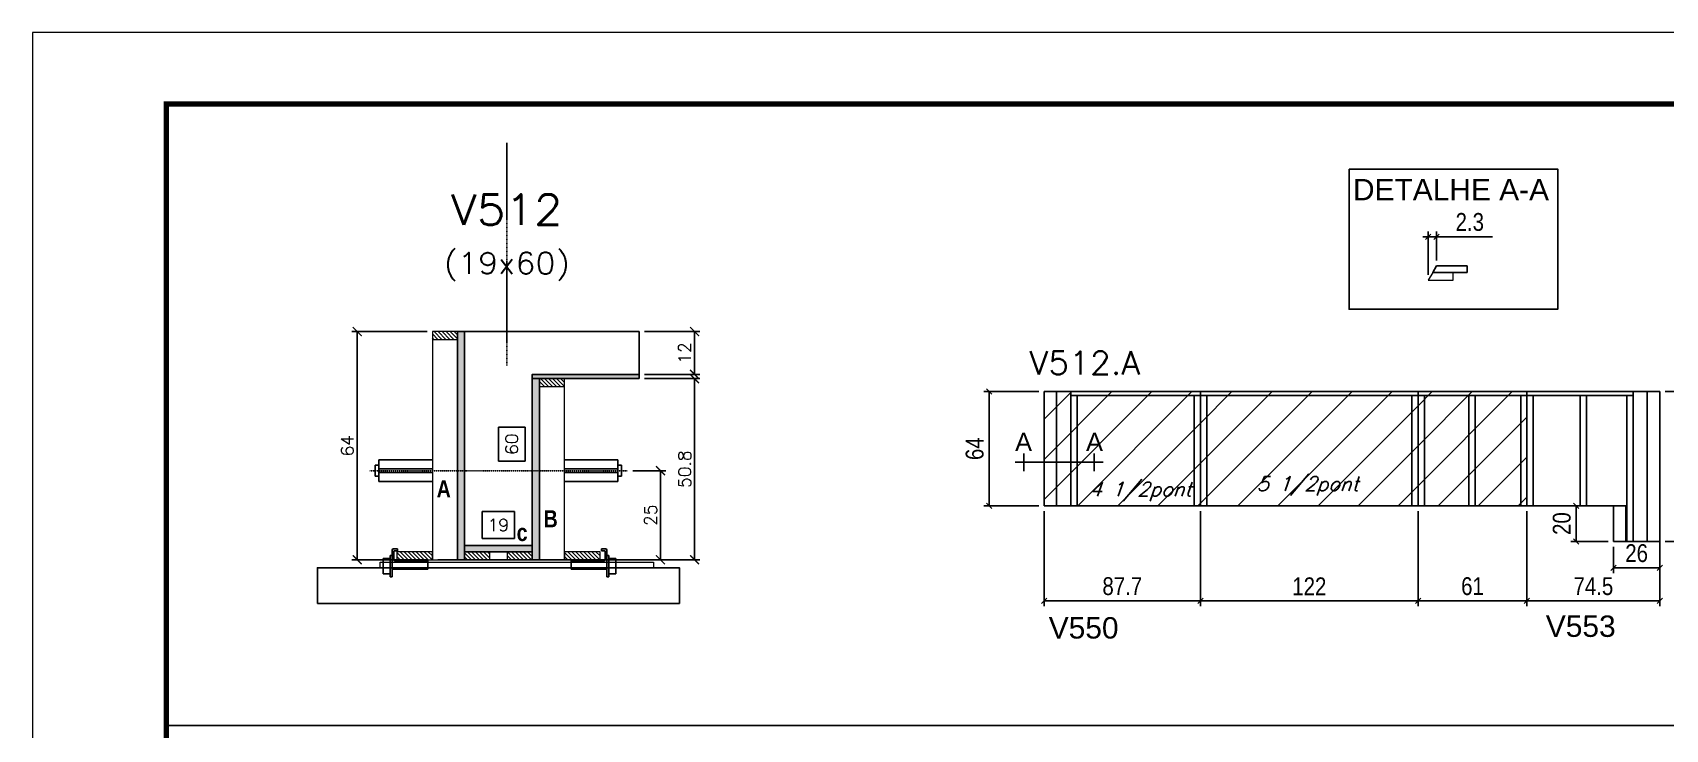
# Model space of a CAD drawing. Extents: x -21493 to -15213, y -12134 to 11887.
# Drawn here: x -16725 to -15810, y 6902 to 7293 of the extents above; entities that cross this region are included whole.
import ezdxf
from ezdxf.enums import TextEntityAlignment as Align

# ---------------------------------------------------------------- set-up
doc = ezdxf.new("R2010")
doc.units = 0
doc.linetypes.add('DASHED', pattern=[0.75, 0.5, -0.25])
doc.linetypes.add('HIDDEN', pattern=[0.375, 0.25, -0.125])
for name, color, linetype in [('5', 5, 'Continuous'), ('barrote', 251, 'Continuous'), ('COTA', 241, 'Continuous'), ('Cota Seção (2x)', 4, 'Continuous'), ('detalhes', 4, 'Continuous'), ('Painéis', 200, 'Continuous'), ('presilha', 1, 'Continuous'), ('Reaproveitamento', 251, 'Continuous'), ('SARR_2.2x7', 40, 'Continuous'), ('SARR_3.5x7', 81, 'Continuous'), ('TENSOR', 3, 'Continuous'), ('texto', 7, 'Continuous'), ('Texto de Titulo', 7, 'Continuous'), ('Texto Qtd Sarr', 242, 'Continuous')]:
    doc.layers.add(name, color=color, linetype=linetype)
for name, color, linetype, lineweight in [('CONCRETO', 251, 'Continuous', 25), ('Folhas', 255, 'Continuous', 9), ('Hachura', 251, 'Continuous', 9), ('Madeira', 126, 'Continuous', 18), ('Sarr 2.2x7', 40, 'Continuous', 9), ('SARRAFO DE PRESSAO', 251, 'DASHED', 9), ('SCO-___-LAJ', 2, 'Continuous', 0), ('Texto Seção', 7, 'Continuous', 15)]:
    doc.layers.add(name, color=color, linetype=linetype, lineweight=lineweight)
doc.styles.add('ARIAL', font='arial.ttf')
doc.styles.add('COTA TECNICA', font='techl___.ttf', dxfattribs={"height": 10})
doc.styles.add('REGUA-120', font='ROMANS.shx', dxfattribs={"height": 15})
doc.styles.add('Romans', font='romans.shx')
doc.styles.get("Standard").update_dxf_attribs({"font": 'arial.ttf'})
doc.styles.add('TECNICA', font='techb___.ttf', dxfattribs={"height": 10})
doc.dimstyles.new('Cota Seção (2x)', dxfattribs={"dimtxt": 7, "dimasz": 5, "dimexe": 3, "dimexo": 3, "dimgap": 2, "dimtad": 3, "dimdec": 1, "dimlfac": 0.5, "dimzin": 12, "dimdsep": 46, "dimtxsty": 'Romans', "dimblk": 'ARCHTICK', "dimcen": 0, "dimclrd": 4, "dimclre": 4, "dimclrt": 1, "dimadec": 1, "dimazin": 3, "dimtfac": 1, "dimtdec": 1, "dimtmove": 0, "dimatfit": 3, "dimldrblk": 'OBLIQUE', "dimfxl": 1, "dimtolj": 1, "dimtzin": 12, "dimarcsym": 0})
doc.dimstyles.new('Cota Seção interna', dxfattribs={"dimtxt": 7, "dimasz": 6, "dimexe": 0.18, "dimexo": 2, "dimgap": -4, "dimtad": 3, "dimdec": 1, "dimlfac": 0.5, "dimzin": 12, "dimdsep": 46, "dimtxsty": 'Romans', "dimblk": 'ARCHTICK', "dimcen": 0.09, "dimse1": 1, "dimse2": 1, "dimsd1": 1, "dimsd2": 1, "dimclrd": 180, "dimclre": 5, "dimclrt": 1, "dimadec": 0, "dimazin": 3, "dimtfac": 1, "dimtdec": 1, "dimtofl": 0, "dimtmove": 0, "dimatfit": 3, "dimldrblk": 'ARCHTICK', "dimfxl": 1, "dimtolj": 1, "dimtzin": 0, "dimarcsym": 0})
doc.dimstyles.new('PAINEL', dxfattribs={"dimtxt": 10, "dimasz": 3, "dimexe": 3, "dimexo": 3, "dimgap": 3, "dimtad": 1, "dimdec": 1, "dimzin": 12, "dimdsep": 46, "dimtxsty": 'COTA TECNICA', "dimblk1": 'OBLIQUE', "dimblk2": 'OBLIQUE', "dimsah": 1, "dimcen": 0.9, "dimclrd": 4, "dimclre": 4, "dimclrt": 240, "dimadec": 1, "dimazin": 3, "dimtfac": 1, "dimtdec": 1, "dimtmove": 0, "dimatfit": 3, "dimfxl": 1, "dimtolj": 1, "dimtzin": 12, "dimarcsym": 0})
pattern_1 = [(45, (-157045.698, -20301.392), (-11.2253202, 11.2253202), [])]

# ---------------------------------------------------------------- blocks, each defined once
blk = doc.blocks.new('*D289')
at = {"layer": 'Cota Seção (2x)', "color": 180, "lineweight": -2, "transparency": 16777216}
for p, q in [((-16448.81, 7071.57), (-16463.81, 7071.57)), ((-16463.81, 7071.57), (-16463.81, 7052.57)), ((-16448.81, 7052.57), (-16448.81, 7071.57)), ((-16463.81, 7052.57), (-16448.81, 7052.57))]:
    blk.add_line(p, q, dxfattribs=at)
at = {"layer": 'Defpoints', "color": 0, "transparency": 16777216}
for p in [(-16444.81, 7125.24), (-16444.81, 7125.24), (-16444.81, 7005.24)]:
    blk.add_point(p, dxfattribs=at)
at = {"layer": 'Cota Seção (2x)', "color": 1, "transparency": 16777216, "insert": (-16456.31, 7062.07), "char_height": 7, "attachment_point": 5, "rotation": 90, "style": 'Romans'}
blk.add_mtext('\\A1;60', dxfattribs=at)
blk = doc.blocks.new('_ArchTick')
at = {"color": 0, "linetype": 'ByBlock', "const_width": 0.15}
blk.add_lwpolyline([(-0.5, -0.5), (0.5, 0.5)], dxfattribs=at)
blk = doc.blocks.new('PRESILHA METÁLICA 1')
at = {"layer": 'presilha'}
for p, q in [((6, 15.5), (7.5, 15.5)), ((6, -2.5), (6, 15.5)), ((7.5, 10.6), (7.5, 19.9)), ((7.5, 15.5), (7.5, -2.5)), ((12, 21), (8.6, 21)), ((9, 11.6), (9, 18.9)), ((12, 19.5), (9.6, 19.5)), ((12, 21), (12, 19.5)), ((0, 13), (6, 13)), ((0, 13), (0, 0)), ((6, 0), (0, 0)), ((6, 13), (6, 0)), ((37.5, 4.1), (7.5, 4.1)), ((37.5, 11), (9.6, 11)), ((37.5, 11), (37.5, 4.1)), ((7.5, -2.5), (6, -2.5))]:
    blk.add_line(p, q, dxfattribs=at)
for centre, radius, start, end in [((8.6, 19.9), 1.14, 90, 180), ((9.6, 18.9), 0.57, 90, 180), ((9.6, 11.6), 0.57, 180, 270)]:
    blk.add_arc(centre, radius, start, end, dxfattribs=at)
blk = doc.blocks.new('*D290')
at = {"layer": 'Cota Seção (2x)', "color": 180, "lineweight": -2, "transparency": 16777216}
for p, q in [((-16454.81, 7024.24), (-16472.81, 7024.24)), ((-16472.81, 7024.24), (-16472.81, 7009.24)), ((-16454.81, 7009.24), (-16454.81, 7024.24)), ((-16472.81, 7009.24), (-16454.81, 7009.24))]:
    blk.add_line(p, q, dxfattribs=at)
at = {"layer": 'Defpoints', "color": 0, "transparency": 16777216}
for p in [(-16444.81, 7005.24), (-16482.81, 6997.24), (-16444.81, 6997.24)]:
    blk.add_point(p, dxfattribs=at)
at = {"layer": 'Cota Seção (2x)', "color": 1, "transparency": 16777216, "insert": (-16463.81, 7016.74), "char_height": 7, "attachment_point": 5, "style": 'Romans'}
blk.add_mtext('\\A1;19', dxfattribs=at)
blk = doc.blocks.new('*D291')
at = {"layer": 'COTA', "color": 4, "lineweight": -2, "transparency": 16777216}
for p, q in [((-16388.51, 7047.21), (-16369.95, 7047.21)), ((-16372.95, 7047.21), (-16372.95, 6997.24)), ((-16388.51, 6997.24), (-16369.95, 6997.24))]:
    blk.add_line(p, q, dxfattribs=at)
at = {"layer": 'Defpoints', "color": 0, "transparency": 16777216}
for p in [(-16391.51, 7047.21), (-16391.51, 6997.24), (-16372.95, 6997.24)]:
    blk.add_point(p, dxfattribs=at)
at = {"layer": 'COTA', "color": 4, "lineweight": -2, "transparency": 16777216, "xscale": 5, "yscale": 5, "zscale": 5}
for p, rotation in [((-16372.95, 7047.21), 90), ((-16372.95, 6997.24), 270)]:
    blk.add_blockref('_ArchTick', p, dxfattribs=dict(at, rotation=rotation))
at = {"layer": 'COTA', "color": 1, "transparency": 16777216, "insert": (-16378.45, 7022.23), "char_height": 7, "attachment_point": 5, "rotation": 90, "style": 'Romans'}
blk.add_mtext('\\A1;25', dxfattribs=at)
blk = doc.blocks.new('_Oblique')
at = {"color": 0, "linetype": 'ByBlock', "lineweight": -2}
blk.add_line((-0.5, -0.5), (0.5, 0.5), dxfattribs=at)
blk = doc.blocks.new('titulo1')
at = {"layer": 'Defpoints', "color": 252, "linetype": 'HIDDEN', "ltscale": 2}
blk.add_line((0, 0), (0, 125), dxfattribs=at)
at = {"layer": 'Defpoints', "style": 'Romans', "oblique": 15}
blk.add_attdef('FOLHA', text='', height=10, dxfattribs=at).set_placement((0, 15.58), align=Align.MIDDLE_CENTER)
at = {"layer": 'Texto Qtd Sarr', "color": 3, "style": 'Romans', "oblique": 15}
for tag, height, p in [('TITULO', 17, (0, 71.45)), ('SEÇÃO', 12, (0, 41.55))]:
    blk.add_attdef(tag, text='', height=height, dxfattribs=at).set_placement(p, align=Align.MIDDLE_CENTER)
blk = doc.blocks.new('*D918')
at = {"layer": 'COTA', "color": 4, "lineweight": -2, "transparency": 16777216}
for p, q in [((-16381.81, 7098.84), (-16350.82, 7098.84)), ((-16353.82, 7098.84), (-16353.82, 6997.24)), ((-16497.81, 6997.24), (-16350.82, 6997.24))]:
    blk.add_line(p, q, dxfattribs=at)
at = {"layer": 'Defpoints', "color": 0, "transparency": 16777216}
for p in [(-16384.81, 7098.84), (-16500.81, 6997.24), (-16353.82, 6997.24)]:
    blk.add_point(p, dxfattribs=at)
at = {"layer": 'COTA', "color": 4, "lineweight": -2, "transparency": 16777216, "xscale": 5, "yscale": 5, "zscale": 5}
for p, rotation in [((-16353.82, 7098.84), 90), ((-16353.82, 6997.24), 270)]:
    blk.add_blockref('_ArchTick', p, dxfattribs=dict(at, rotation=rotation))
at = {"layer": 'COTA', "color": 1, "transparency": 16777216, "insert": (-16359.32, 7048.04), "char_height": 7, "attachment_point": 5, "rotation": 90, "style": 'Romans'}
blk.add_mtext('\\A1;50.8', dxfattribs=at)
blk = doc.blocks.new('*D919')
at = {"layer": 'COTA', "color": 4, "lineweight": -2, "transparency": 16777216}
for p, q in [((-16381.81, 7125.24), (-16350.82, 7125.24)), ((-16353.82, 7101.24), (-16353.82, 7125.24)), ((-16381.81, 7101.24), (-16350.82, 7101.24))]:
    blk.add_line(p, q, dxfattribs=at)
at = {"layer": 'Defpoints', "color": 0, "transparency": 16777216}
for p in [(-16384.81, 7125.24), (-16353.82, 7125.24), (-16384.81, 7101.24)]:
    blk.add_point(p, dxfattribs=at)
at = {"layer": 'COTA', "color": 4, "lineweight": -2, "transparency": 16777216, "xscale": 5, "yscale": 5, "zscale": 5}
for p, rotation in [((-16353.82, 7125.24), 90), ((-16353.82, 7101.24), 270)]:
    blk.add_blockref('_ArchTick', p, dxfattribs=dict(at, rotation=rotation))
at = {"layer": 'COTA', "color": 1, "transparency": 16777216, "insert": (-16359.32, 7113.24), "char_height": 7, "attachment_point": 5, "rotation": 90, "style": 'Romans'}
blk.add_mtext('\\A1;12', dxfattribs=at)
blk = doc.blocks.new('*D920')
at = {"layer": 'COTA', "color": 4, "lineweight": -2, "transparency": 16777216}
for p, q in [((-16503.81, 7125.24), (-16545.96, 7125.24)), ((-16542.96, 7125.24), (-16542.96, 6997.24)), ((-16503.81, 6997.24), (-16545.96, 6997.24))]:
    blk.add_line(p, q, dxfattribs=at)
at = {"layer": 'Defpoints', "color": 0, "transparency": 16777216}
for p in [(-16500.81, 7125.24), (-16542.96, 6997.24), (-16500.81, 6997.24)]:
    blk.add_point(p, dxfattribs=at)
at = {"layer": 'COTA', "color": 4, "lineweight": -2, "transparency": 16777216, "xscale": 5, "yscale": 5, "zscale": 5}
for p, rotation in [((-16542.96, 7125.24), 90), ((-16542.96, 6997.24), 270)]:
    blk.add_blockref('_ArchTick', p, dxfattribs=dict(at, rotation=rotation))
at = {"layer": 'COTA', "color": 1, "transparency": 16777216, "insert": (-16548.46, 7061.24), "char_height": 7, "attachment_point": 5, "rotation": 90, "style": 'Romans'}
blk.add_mtext('\\A1;64', dxfattribs=at)
blk = doc.blocks.new('*D295')
at = {"layer": 'COTA', "color": 4, "lineweight": -2, "ltscale": 25, "transparency": 16777216}
for p, q in [((-15809.66, 7091.54), (-15776.12, 7091.54)), ((-15779.12, 7091.54), (-15779.12, 7007.54)), ((-15809.66, 7007.54), (-15776.12, 7007.54))]:
    blk.add_line(p, q, dxfattribs=at)
at = {"layer": 'Defpoints', "color": 0, "ltscale": 25, "transparency": 16777216}
for p in [(-15812.66, 7091.54), (-15812.66, 7007.54), (-15779.12, 7007.54)]:
    blk.add_point(p, dxfattribs=at)
at = {"layer": 'COTA', "color": 4, "lineweight": -2, "ltscale": 25, "transparency": 16777216, "xscale": 3, "yscale": 3, "zscale": 3}
for p, rotation in [((-15779.12, 7091.54), 90), ((-15779.12, 7007.54), 270)]:
    blk.add_blockref('_Oblique', p, dxfattribs=dict(at, rotation=rotation))
at = {"layer": 'COTA', "color": 240, "ltscale": 25, "transparency": 16777216, "insert": (-15787.21, 7049.54), "char_height": 10, "attachment_point": 5, "rotation": 90, "style": 'COTA TECNICA'}
blk.add_mtext('\\A1;84', dxfattribs=at)
blk = doc.blocks.new('*D921')
at = {"layer": 'COTA', "color": 4, "linetype": 'ByBlock', "lineweight": -2, "transparency": 16777216}
for p, q in [((-15942.5, 7178.45), (-15945.5, 7178.45)), ((-15942.5, 7157.06), (-15942.5, 7181.45)), ((-15942.5, 7178.45), (-15937.91, 7178.45)), ((-15937.91, 7165.06), (-15937.91, 7181.45)), ((-15937.91, 7178.45), (-15906.48, 7178.45))]:
    blk.add_line(p, q, dxfattribs=at)
at = {"layer": 'Defpoints', "color": 0, "linetype": 'ByBlock', "transparency": 16777216}
for p in [(-15937.91, 7178.45), (-15937.91, 7162.06), (-15942.5, 7154.06)]:
    blk.add_point(p, dxfattribs=at)
at = {"layer": 'COTA', "color": 4, "linetype": 'ByBlock', "lineweight": -2, "transparency": 16777216, "xscale": 3, "yscale": 3, "zscale": 3}
blk.add_blockref('_Oblique', (-15942.5, 7178.45), dxfattribs=at)
at = {"layer": 'COTA', "color": 4, "linetype": 'ByBlock', "lineweight": -2, "transparency": 16777216, "xscale": 3, "yscale": 3, "zscale": 3, "rotation": 180}
blk.add_blockref('_Oblique', (-15937.91, 7178.45), dxfattribs=at)
at = {"layer": 'COTA', "color": 240, "linetype": 'ByBlock', "transparency": 16777216, "insert": (-15919.19, 7186.67), "char_height": 10, "attachment_point": 5, "style": 'COTA TECNICA'}
blk.add_mtext('\\A1;2.3', dxfattribs=at)
blk = doc.blocks.new('*D922')
at = {"layer": 'COTA', "color": 4, "lineweight": -2, "ltscale": 25, "transparency": 16777216}
for p, q in [((-16070.16, 7024.54), (-16070.16, 6971.27)), ((-15948.16, 7024.54), (-15948.16, 6971.27)), ((-16070.16, 6974.27), (-15948.16, 6974.27))]:
    blk.add_line(p, q, dxfattribs=at)
at = {"layer": 'Defpoints', "color": 0, "ltscale": 25, "transparency": 16777216}
for p in [(-16070.16, 7027.54), (-15948.16, 7027.54), (-15948.16, 6974.27)]:
    blk.add_point(p, dxfattribs=at)
at = {"layer": 'COTA', "color": 4, "lineweight": -2, "ltscale": 25, "transparency": 16777216, "xscale": 3, "yscale": 3, "zscale": 3, "rotation": 180}
blk.add_blockref('_Oblique', (-16070.16, 6974.27), dxfattribs=at)
at = {"layer": 'COTA', "color": 4, "lineweight": -2, "ltscale": 25, "transparency": 16777216, "xscale": 3, "yscale": 3, "zscale": 3}
blk.add_blockref('_Oblique', (-15948.16, 6974.27), dxfattribs=at)
at = {"layer": 'COTA', "color": 240, "ltscale": 25, "transparency": 16777216, "insert": (-16009.16, 6982.33), "char_height": 10, "attachment_point": 5, "style": 'COTA TECNICA'}
blk.add_mtext('\\A1;122', dxfattribs=at)
blk = doc.blocks.new('*D923')
at = {"layer": 'COTA', "color": 4, "lineweight": -2, "ltscale": 25, "transparency": 16777216}
for p, q in [((-15948.16, 7024.54), (-15948.16, 6971.27)), ((-15887.16, 7024.54), (-15887.16, 6971.27)), ((-15948.16, 6974.27), (-15887.16, 6974.27))]:
    blk.add_line(p, q, dxfattribs=at)
at = {"layer": 'Defpoints', "color": 0, "ltscale": 25, "transparency": 16777216}
for p in [(-15948.16, 7027.54), (-15887.16, 7027.54), (-15887.16, 6974.27)]:
    blk.add_point(p, dxfattribs=at)
at = {"layer": 'COTA', "color": 4, "lineweight": -2, "ltscale": 25, "transparency": 16777216, "xscale": 3, "yscale": 3, "zscale": 3, "rotation": 180}
blk.add_blockref('_Oblique', (-15948.16, 6974.27), dxfattribs=at)
at = {"layer": 'COTA', "color": 4, "lineweight": -2, "ltscale": 25, "transparency": 16777216, "xscale": 3, "yscale": 3, "zscale": 3}
blk.add_blockref('_Oblique', (-15887.16, 6974.27), dxfattribs=at)
at = {"layer": 'COTA', "color": 240, "ltscale": 25, "transparency": 16777216, "insert": (-15917.66, 6982.37), "char_height": 10, "attachment_point": 5, "style": 'COTA TECNICA'}
blk.add_mtext('\\A1;61', dxfattribs=at)
blk = doc.blocks.new('*D296')
at = {"layer": 'COTA', "color": 4, "lineweight": -2, "ltscale": 25, "transparency": 16777216}
for p, q in [((-15887.16, 7024.54), (-15887.16, 6971.27)), ((-15812.66, 7024.54), (-15812.66, 6971.27)), ((-15887.16, 6974.27), (-15812.66, 6974.27))]:
    blk.add_line(p, q, dxfattribs=at)
at = {"layer": 'Defpoints', "color": 0, "ltscale": 25, "transparency": 16777216}
for p in [(-15887.16, 7027.54), (-15812.66, 7027.54), (-15812.66, 6974.27)]:
    blk.add_point(p, dxfattribs=at)
at = {"layer": 'COTA', "color": 4, "lineweight": -2, "ltscale": 25, "transparency": 16777216, "xscale": 3, "yscale": 3, "zscale": 3, "rotation": 180}
blk.add_blockref('_Oblique', (-15887.16, 6974.27), dxfattribs=at)
at = {"layer": 'COTA', "color": 4, "lineweight": -2, "ltscale": 25, "transparency": 16777216, "xscale": 3, "yscale": 3, "zscale": 3}
blk.add_blockref('_Oblique', (-15812.66, 6974.27), dxfattribs=at)
at = {"layer": 'COTA', "color": 240, "ltscale": 25, "transparency": 16777216, "insert": (-15849.91, 6982.38), "char_height": 10, "attachment_point": 5, "style": 'COTA TECNICA'}
blk.add_mtext('\\A1;74.5', dxfattribs=at)
blk = doc.blocks.new('*D924')
at = {"layer": 'COTA', "color": 4, "lineweight": -2, "ltscale": 25, "transparency": 16777216}
for p, q in [((-16157.86, 7024.54), (-16157.86, 6971.27)), ((-16070.16, 7024.54), (-16070.16, 6971.27)), ((-16157.86, 6974.27), (-16070.16, 6974.27))]:
    blk.add_line(p, q, dxfattribs=at)
at = {"layer": 'Defpoints', "color": 0, "ltscale": 25, "transparency": 16777216}
for p in [(-16157.86, 7027.54), (-16070.16, 7027.54), (-16070.16, 6974.27)]:
    blk.add_point(p, dxfattribs=at)
at = {"layer": 'COTA', "color": 4, "lineweight": -2, "ltscale": 25, "transparency": 16777216, "xscale": 3, "yscale": 3, "zscale": 3, "rotation": 180}
blk.add_blockref('_Oblique', (-16157.86, 6974.27), dxfattribs=at)
at = {"layer": 'COTA', "color": 4, "lineweight": -2, "ltscale": 25, "transparency": 16777216, "xscale": 3, "yscale": 3, "zscale": 3}
blk.add_blockref('_Oblique', (-16070.16, 6974.27), dxfattribs=at)
at = {"layer": 'COTA', "color": 240, "ltscale": 25, "transparency": 16777216, "insert": (-16114.01, 6982.37), "char_height": 10, "attachment_point": 5, "style": 'COTA TECNICA'}
blk.add_mtext('\\A1;87.7', dxfattribs=at)
blk = doc.blocks.new('*D932')
at = {"layer": 'COTA', "color": 4, "lineweight": -2, "ltscale": 25, "transparency": 16777216}
for p, q in [((-15841.66, 7027.54), (-15862.5, 7027.54)), ((-15859.5, 7027.54), (-15859.5, 7007.54)), ((-15841.66, 7007.54), (-15862.5, 7007.54))]:
    blk.add_line(p, q, dxfattribs=at)
at = {"layer": 'Defpoints', "color": 0, "ltscale": 25, "transparency": 16777216}
for p in [(-15838.66, 7027.54), (-15859.5, 7007.54), (-15838.66, 7007.54)]:
    blk.add_point(p, dxfattribs=at)
at = {"layer": 'COTA', "color": 4, "lineweight": -2, "ltscale": 25, "transparency": 16777216, "xscale": 3, "yscale": 3, "zscale": 3}
for p, rotation in [((-15859.5, 7027.54), 90), ((-15859.5, 7007.54), 270)]:
    blk.add_blockref('_Oblique', p, dxfattribs=dict(at, rotation=rotation))
at = {"layer": 'COTA', "color": 240, "ltscale": 25, "transparency": 16777216, "insert": (-15867.6, 7017.54), "char_height": 10, "attachment_point": 5, "rotation": 90, "style": 'COTA TECNICA'}
blk.add_mtext('\\A1;20', dxfattribs=at)
blk = doc.blocks.new('*D933')
at = {"layer": 'COTA', "color": 4, "lineweight": -2, "ltscale": 25, "transparency": 16777216}
for p, q in [((-15838.66, 7004.54), (-15838.66, 6989.79)), ((-15812.66, 7004.54), (-15812.66, 6989.79)), ((-15838.66, 6992.79), (-15812.66, 6992.79))]:
    blk.add_line(p, q, dxfattribs=at)
at = {"layer": 'Defpoints', "color": 0, "ltscale": 25, "transparency": 16777216}
for p in [(-15838.66, 7007.54), (-15812.66, 7007.54), (-15812.66, 6992.79)]:
    blk.add_point(p, dxfattribs=at)
at = {"layer": 'COTA', "color": 4, "lineweight": -2, "ltscale": 25, "transparency": 16777216, "xscale": 3, "yscale": 3, "zscale": 3, "rotation": 180}
blk.add_blockref('_Oblique', (-15838.66, 6992.79), dxfattribs=at)
at = {"layer": 'COTA', "color": 4, "lineweight": -2, "ltscale": 25, "transparency": 16777216, "xscale": 3, "yscale": 3, "zscale": 3}
blk.add_blockref('_Oblique', (-15812.66, 6992.79), dxfattribs=at)
at = {"layer": 'COTA', "color": 240, "ltscale": 25, "transparency": 16777216, "insert": (-15825.66, 7000.89), "char_height": 10, "attachment_point": 5, "style": 'COTA TECNICA'}
blk.add_mtext('\\A1;26', dxfattribs=at)
blk = doc.blocks.new('*D934')
at = {"layer": 'COTA', "color": 4, "lineweight": -2, "ltscale": 25, "transparency": 16777216}
for p, q in [((-16160.86, 7091.54), (-16191.64, 7091.54)), ((-16188.64, 7091.54), (-16188.64, 7027.54)), ((-16160.86, 7027.54), (-16191.64, 7027.54))]:
    blk.add_line(p, q, dxfattribs=at)
at = {"layer": 'Defpoints', "color": 0, "ltscale": 25, "transparency": 16777216}
for p in [(-16157.86, 7091.54), (-16188.64, 7027.54), (-16157.86, 7027.54)]:
    blk.add_point(p, dxfattribs=at)
at = {"layer": 'COTA', "color": 4, "lineweight": -2, "ltscale": 25, "transparency": 16777216, "xscale": 3, "yscale": 3, "zscale": 3}
for p, rotation in [((-16188.64, 7091.54), 90), ((-16188.64, 7027.54), 270)]:
    blk.add_blockref('_Oblique', p, dxfattribs=dict(at, rotation=rotation))
at = {"layer": 'COTA', "color": 240, "ltscale": 25, "transparency": 16777216, "insert": (-16196.74, 7059.54), "char_height": 10, "attachment_point": 5, "rotation": 90, "style": 'COTA TECNICA'}
blk.add_mtext('\\A1;64', dxfattribs=at)
blk = doc.blocks.new('9999999999')
at = {"layer": 'Folhas'}
blk.add_lwpolyline([(98138.98, 34190.21), (99623.98, 34190.21), (99623.98, 35240.21), (98138.98, 35240.21)], close=True, dxfattribs=at)
at = {"layer": 'Folhas', "color": 30, "const_width": 3}
blk.add_lwpolyline([(98213.98, 34230.21), (99583.98, 34230.21), (99583.98, 35200.21), (98213.98, 35200.21)], close=True, dxfattribs=at)

msp = doc.modelspace()

# ---------------------------------------------------------------- hatches: boundary and pattern name
at = {"layer": 'Hachura'}
h = msp.add_hatch(dxfattribs=at)
h.set_pattern_fill('ANSI31', color=256, scale=0.5, angle=270, style=0)
h.set_pattern_definition([(315, (6477.0104, -1182.4012), (1.12253202, 1.12253202), [])])
h.paths.add_polyline_path([(-16486.81, 7120.84), (-16486.81, 7125.24), (-16500.81, 7125.24), (-16500.81, 7120.84)])
h = msp.add_hatch(color=256, dxfattribs=at)
h.dxf.hatch_style = 1
h.paths.add_polyline_path([(-16486.81, 7125.24), (-16482.81, 7125.24), (-16482.81, 6997.24), (-16486.81, 6997.24)])
h = msp.add_hatch(color=256, dxfattribs=at)
h.dxf.hatch_style = 1
h.paths.add_polyline_path([(-16384.81, 7098.84), (-16384.81, 7101.24), (-16444.81, 7101.24), (-16444.81, 7098.84)])
h = msp.add_hatch(color=256, dxfattribs=at)
h.dxf.hatch_style = 1
h.paths.add_polyline_path([(-16444.81, 7098.84), (-16440.81, 7098.84), (-16440.81, 6997.24), (-16444.81, 6997.24)])
h = msp.add_hatch(dxfattribs=at)
h.set_pattern_fill('ANSI31', color=256, scale=0.5, angle=270, style=0)
h.set_pattern_definition([(315, (6393.0104, -1208.8012), (1.12253202, 1.12253202), [])])
h.paths.add_polyline_path([(-16426.81, 7094.44), (-16426.81, 7098.84), (-16440.81, 7098.84), (-16440.81, 7094.44)])
h = msp.add_hatch(color=256, dxfattribs=at)
h.dxf.hatch_style = 1
h.paths.add_polyline_path([(-16482.81, 7001.64), (-16482.81, 7005.24), (-16444.81, 7005.24), (-16444.81, 7001.64)])
h = msp.add_hatch(dxfattribs=at)
h.set_pattern_fill('ANSI31', color=256, scale=0.5, angle=270, style=0)
h.set_pattern_definition([(315, (6371.0104, -1232.4012), (1.12253202, 1.12253202), [])])
h.paths.add_polyline_path([(-16500.81, 6997.24), (-16500.81, 7001.64), (-16520.81, 7001.64), (-16520.81, 6997.24)])
h = msp.add_hatch(dxfattribs=at)
h.set_pattern_fill('ANSI31', color=256, scale=0.5, angle=270, style=0)
h.set_pattern_definition([(315, (6473.8125, -1232.4012), (1.12253202, 1.12253202), [])])
h.paths.add_polyline_path([(-16482.81, 6997.24), (-16482.81, 7001.64), (-16468.81, 7001.64), (-16468.81, 6997.24)])
h = msp.add_hatch(dxfattribs=at)
h.set_pattern_fill('ANSI31', color=256, scale=0.5, angle=270, style=0)
h.set_pattern_definition([(315, (6473.8104, -1232.4012), (1.12253202, 1.12253202), [])])
h.paths.add_polyline_path([(-16444.81, 6997.24), (-16444.81, 7001.64), (-16458.81, 7001.64), (-16458.81, 6997.24)])
h = msp.add_hatch(dxfattribs=at)
h.set_pattern_fill('ANSI31', color=256, scale=0.5, angle=270, style=0)
h.set_pattern_definition([(315, (6465.0104, -1232.4012), (1.12253202, 1.12253202), [])])
h.paths.add_polyline_path([(-16406.81, 6997.24), (-16406.81, 7001.64), (-16426.81, 7001.64), (-16426.81, 6997.24)])
at = {"layer": 'Reaproveitamento', "ltscale": 25}
h = msp.add_hatch(dxfattribs=at)
h.set_pattern_fill('ANSI31', color=256, scale=5)
h.set_pattern_definition(pattern_1)
h.paths.add_polyline_path([(-16070.16, 7091.54), (-16157.86, 7091.54), (-16157.86, 7027.54), (-16070.16, 7027.54)])
h = msp.add_hatch(dxfattribs=at)
h.set_pattern_fill('ANSI31', color=256, scale=5)
h.set_pattern_definition(pattern_1)
h.paths.add_polyline_path([(-16070.16, 7091.54), (-16070.16, 7027.54), (-15948.16, 7027.54), (-15948.16, 7091.54)])
h = msp.add_hatch(dxfattribs=at)
h.set_pattern_fill('ANSI31', color=256, scale=5)
h.set_pattern_definition(pattern_1)
h.paths.add_polyline_path([(-15887.16, 7027.54), (-15887.16, 7091.54), (-15948.16, 7091.54), (-15948.16, 7027.54)])

# ---------------------------------------------------------------- linework, layer by layer
at = {"ltscale": 3}
for p, q in [((-16532.81, 7050.21), (-16532.81, 7044.21)), ((-16530.81, 7050.21), (-16532.81, 7050.21)), ((-16530.81, 7053.21), (-16530.81, 7041.21)), ((-16530.81, 7053.21), (-16500.81, 7053.21)), ((-16396.81, 7053.21), (-16426.81, 7053.21)), ((-16396.81, 7053.21), (-16396.81, 7041.21)), ((-16394.81, 7050.21), (-16396.81, 7050.21)), ((-16394.81, 7050.21), (-16394.81, 7044.21)), ((-16530.81, 7044.21), (-16532.81, 7044.21)), ((-16500.81, 7048.21), (-16530.81, 7048.21)), ((-16500.81, 7046.21), (-16530.81, 7046.21)), ((-16530.81, 7041.21), (-16500.81, 7041.21)), ((-16426.81, 7048.21), (-16396.81, 7048.21)), ((-16426.81, 7046.21), (-16396.81, 7046.21)), ((-16396.81, 7041.21), (-16426.81, 7041.21)), ((-16396.81, 7044.21), (-16394.81, 7044.21))]:
    msp.add_line(p, q, dxfattribs=at)
at = {"linetype": 'ByBlock'}
msp.add_lwpolyline([(-15986.91, 7216.42), (-15869.91, 7216.42), (-15869.91, 7137.76), (-15986.91, 7137.76)], close=True, dxfattribs=at)
at = {"layer": 'barrote'}
msp.add_lwpolyline([(-16565.29, 6972.71), (-16362.32, 6972.71), (-16362.32, 6992.71), (-16565.29, 6992.71)], close=True, dxfattribs=at)
at = {"layer": 'CONCRETO'}
for p, q in [((-16482.81, 7001.64), (-16482.81, 7125.24)), ((-16482.81, 7125.24), (-16384.81, 7125.24)), ((-16482.81, 7125.24), (-16482.81, 7125.24)), ((-16384.81, 7101.24), (-16384.81, 7125.24)), ((-16444.81, 7089.24), (-16444.81, 7001.64)), ((-16444.81, 7089.24), (-16444.81, 7089.24)), ((-16482.81, 7005.24), (-16444.81, 7005.24)), ((-16482.81, 7001.64), (-16482.81, 7001.64))]:
    msp.add_line(p, q, dxfattribs=at)
at = {"layer": 'COTA', "linetype": 'ByBlock'}
msp.add_line((-16649.91, 6904.29), (-15279.91, 6904.29), dxfattribs=at)
at = {"layer": 'detalhes'}
for p, q in [((-16124.79, 7051.92), (-16174.16, 7051.92)), ((-16169.16, 7056.92), (-16169.16, 7046.92)), ((-16129.79, 7056.92), (-16129.79, 7046.92))]:
    msp.add_line(p, q, dxfattribs=at)
at = {"layer": 'Madeira'}
for points in [[(-16486.81, 7120.84), (-16486.81, 7125.24), (-16500.81, 7125.24), (-16500.81, 7120.84)], [(-16486.81, 7125.24), (-16500.81, 7125.24), (-16500.81, 6997.24), (-16486.81, 6997.24)], [(-16426.81, 7094.44), (-16426.81, 7098.84), (-16440.81, 7098.84), (-16440.81, 7094.44)], [(-16426.81, 7098.84), (-16440.81, 7098.84), (-16440.81, 6997.24), (-16426.81, 6997.24)], [(-16500.81, 6997.24), (-16500.81, 7001.64), (-16520.81, 7001.64), (-16520.81, 6997.24)], [(-16482.81, 6997.24), (-16482.81, 7001.64), (-16468.81, 7001.64), (-16468.81, 6997.24)], [(-16444.81, 6997.24), (-16444.81, 7001.64), (-16458.81, 7001.64), (-16458.81, 6997.24)], [(-16406.81, 6997.24), (-16406.81, 7001.64), (-16426.81, 7001.64), (-16426.81, 6997.24)]]:
    msp.add_lwpolyline(points, close=True, dxfattribs=at)
at = {"layer": 'Painéis'}
for p, q in [((-15937.91, 7162.06), (-15939.98, 7158.46)), ((-15939.98, 7158.46), (-15920.66, 7158.46)), ((-15937.91, 7162.06), (-15920.66, 7162.06)), ((-15920.66, 7162.06), (-15920.66, 7158.46))]:
    msp.add_line(p, q, dxfattribs=at)
at = {"layer": 'Painéis', "ltscale": 25}
for p, q in [((-15812.66, 7091.54), (-16157.86, 7091.54)), ((-16157.86, 7091.54), (-16157.86, 7027.54)), ((-16070.16, 7027.54), (-16070.16, 7091.54)), ((-15948.16, 7027.54), (-15948.16, 7091.54)), ((-15887.16, 7027.54), (-15887.16, 7091.54)), ((-15812.66, 7007.54), (-15812.66, 7091.54)), ((-16157.86, 7027.54), (-15838.66, 7027.54)), ((-15838.66, 7007.54), (-15838.66, 7027.54)), ((-15812.66, 7007.54), (-15838.66, 7007.54))]:
    msp.add_line(p, q, dxfattribs=at)
at = {"layer": 'Painéis'}
for points in [[(-16486.81, 7125.24), (-16482.81, 7125.24), (-16482.81, 6997.24), (-16486.81, 6997.24)], [(-16384.81, 7098.84), (-16384.81, 7101.24), (-16444.81, 7101.24), (-16444.81, 7098.84)], [(-16444.81, 7098.84), (-16440.81, 7098.84), (-16440.81, 6997.24), (-16444.81, 6997.24)], [(-16482.81, 7001.64), (-16482.81, 7005.24), (-16444.81, 7005.24), (-16444.81, 7001.64)]]:
    msp.add_lwpolyline(points, close=True, dxfattribs=at)
at = {"layer": 'Sarr 2.2x7'}
for p, q in [((-15939.98, 7158.46), (-15942.5, 7154.06)), ((-15928.51, 7154.06), (-15928.51, 7158.46)), ((-15942.5, 7154.06), (-15928.51, 7154.06))]:
    msp.add_line(p, q, dxfattribs=at)
at = {"layer": 'SARR_2.2x7', "linetype": 'Continuous'}
for p, q in [((-16150.86, 7091.54), (-16150.86, 7027.54)), ((-16142.86, 7089.34), (-15827.66, 7089.34)), ((-15819.66, 7007.54), (-15819.66, 7091.54)), ((-15838.66, 7027.54), (-15831.66, 7027.54)), ((-15831.66, 7007.54), (-15831.66, 7027.54))]:
    msp.add_line(p, q, dxfattribs=at)
at = {"layer": 'SARR_2.2x7', "linetype": 'HIDDEN', "ltscale": 50}
msp.add_line((-16070.16, 7027.54), (-16063.16, 7027.54), dxfattribs=at)
at = {"layer": 'SARR_3.5x7'}
for p, q in [((-16142.86, 7091.54), (-16142.86, 7027.54)), ((-16139.36, 7089.34), (-16139.36, 7027.54)), ((-16073.66, 7089.34), (-16073.66, 7027.54)), ((-16066.66, 7089.34), (-16066.66, 7027.54)), ((-15951.66, 7089.34), (-15951.66, 7027.54)), ((-15944.66, 7089.34), (-15944.66, 7027.54)), ((-15919.72, 7089.34), (-15919.72, 7027.54)), ((-15916.22, 7089.34), (-15916.22, 7027.54)), ((-15890.66, 7089.34), (-15890.66, 7027.54)), ((-15883.66, 7089.34), (-15883.66, 7027.54)), ((-15857.27, 7089.34), (-15857.27, 7027.54)), ((-15853.77, 7089.34), (-15853.77, 7027.54)), ((-15831.16, 7089.34), (-15831.16, 7007.54)), ((-15827.66, 7091.54), (-15827.66, 7007.54)), ((-15812.66, 7091.54), (-15812.66, 7027.54))]:
    msp.add_line(p, q, dxfattribs=at)
at = {"layer": 'SCO-___-LAJ', "color": 1}
msp.add_lwpolyline([(-16530.17, 6995.91), (-16376.87, 6995.91), (-16376.87, 6992.71), (-16530.17, 6992.71)], close=True, dxfattribs=at)
at = {"layer": 'TENSOR', "linetype": 'HIDDEN', "ltscale": 0.5}
msp.add_line((-16535.81, 7047.21), (-16391.51, 7047.21), dxfattribs=at)

# ---------------------------------------------------------------- block references
at = {"layer": 'presilha', "yscale": 0.6666666666666666, "zscale": 0.6666666666666666}
for p, xscale in [((-16528.39, 6989.28), 0.6666666666666666), ((-16397.94, 6989.28), -0.6666666666666666)]:
    msp.add_blockref('PRESILHA METÁLICA 1', p, dxfattribs=dict(at, xscale=xscale))
at = {"layer": 'SARRAFO DE PRESSAO', "color": 6, "linetype": 'ByBlock'}
msp.add_blockref('9999999999', (-114863.89, -27947.27), dxfattribs=at)
at = {"layer": 'Texto Seção'}
ref = msp.add_blockref('titulo1', (-16459.12, 7106.14), dxfattribs=at)
ref.add_attrib('TITULO', 'V512', dxfattribs={"layer": 'Texto de Titulo', "color": 7, "height": 17, "style": 'Romans', "width": 1.1}).set_placement((-16459.12, 7193.64), align=Align.MIDDLE_CENTER)
ref.add_attrib('SEÇÃO', '(19x60)', dxfattribs={"layer": 'Texto de Titulo', "color": 7, "height": 12, "style": 'Romans', "width": 1.1}).set_placement((-16459.12, 7163.64), align=Align.MIDDLE_CENTER)

# ---------------------------------------------------------------- texts
at = {"layer": '5', "color": 7, "linetype": 'Continuous'}
msp.add_text('DETALHE A-A', height=12, rotation=359.99996, dxfattribs=at).set_placement((-15984.68, 7198.89))
at = {"layer": '5', "linetype": 'Continuous'}
for s, p in [('V553', (-15876.56, 6953.97)), ('V550', (-16155.25, 6953.04))]:
    msp.add_text(s, height=12, rotation=0.00004, dxfattribs=at).set_placement(p)
at = {"layer": 'detalhes', "color": 0, "linetype": 'Continuous', "style": 'ARIAL'}
for p in [(-16169.36, 7063.33), (-16129.6, 7063.33)]:
    msp.add_text('A', height=10.22, dxfattribs=at).set_placement(p, align=Align.MIDDLE_CENTER)
at = {"layer": 'detalhes', "style": 'TECNICA'}
for s, p in [('A', (-16498.41, 7032.27)), ('B', (-16438.45, 7015.43)), ('c', (-16453.55, 7007.74))]:
    msp.add_text(s, height=9.6, dxfattribs=at).set_placement(p)
at = {"layer": 'texto', "color": 2, "char_height": 8, "attachment_point": 5, "style": 'Romans'}
for s, insert in [('{\\Q19;\\C256;4 1/2pont}', (-16103.77, 7035.5)), ('{\\Q19;\\C256;5 1/2pont}', (-16010.11, 7038.55))]:
    msp.add_mtext(s, dxfattribs=dict(at, insert=insert))
at = {"layer": 'Texto Seção', "style": 'REGUA-120', "width": 1.05}
msp.add_text('V512.A', height=13, dxfattribs=at).set_placement((-16166.05, 7101.2))

# ---------------------------------------------------------------- dimensions: what is measured, and where the dimension line sits
at = {"layer": 'COTA', "linetype": 'ByBlock'}
dim = msp.add_linear_dim(base=(-15937.91, 7178.45), p1=(-15942.5, 7154.06), p2=(-15937.91, 7162.06), dimstyle='PAINEL', override={"dimlfac": 0.5}, dxfattribs=at)
dim.commit()
dim.dimension.update_dxf_attribs({"geometry": '*D921', "text_midpoint": (-15919.19, 7186.67)})
at = {"layer": 'COTA'}
for base, p1, p2, picture, middle in [((-16542.96, 6997.24), (-16500.81, 7125.24), (-16500.81, 6997.24), '*D920', (-16548.46, 7061.24)), ((-16353.82, 7125.24), (-16384.81, 7101.24), (-16384.81, 7125.24), '*D919', (-16359.32, 7113.24)), ((-16353.82, 6997.24), (-16384.81, 7098.84), (-16500.81, 6997.24), '*D918', (-16359.32, 7048.04)), ((-16372.95, 6997.24), (-16391.51, 7047.21), (-16391.51, 6997.24), '*D291', (-16378.45, 7022.23))]:
    dim = msp.add_linear_dim(base=base, p1=p1, p2=p2, angle=90, dimstyle='Cota Seção (2x)', dxfattribs=at)
    dim.commit()
    dim.dimension.update_dxf_attribs({"geometry": picture, "text_midpoint": middle})
at = {"layer": 'COTA', "ltscale": 25}
for base, p1, p2, picture, middle in [((-16188.64, 7027.54), (-16157.86, 7091.54), (-16157.86, 7027.54), '*D934', (-16196.74, 7059.54)), ((-15779.12, 7007.54), (-15812.66, 7091.54), (-15812.66, 7007.54), '*D295', (-15787.21, 7049.54))]:
    dim = msp.add_linear_dim(base=base, p1=p1, p2=p2, angle=90, dimstyle='PAINEL', dxfattribs=at)
    dim.commit()
    dim.dimension.update_dxf_attribs({"geometry": picture, "text_midpoint": middle})
for base, p1, p2, picture, middle in [((-16070.16, 6974.27), (-16157.86, 7027.54), (-16070.16, 7027.54), '*D924', (-16114.01, 6982.37)), ((-15948.16, 6974.27), (-16070.16, 7027.54), (-15948.16, 7027.54), '*D922', (-16009.16, 6982.33)), ((-15812.66, 6992.79), (-15838.66, 7007.54), (-15812.66, 7007.54), '*D933', (-15825.66, 7000.89))]:
    dim = msp.add_linear_dim(base=base, p1=p1, p2=p2, dimstyle='PAINEL', dxfattribs=at)
    dim.commit()
    dim.dimension.update_dxf_attribs({"geometry": picture, "text_midpoint": middle})
for base, p1, p2, picture, middle in [((-15887.16, 6974.27), (-15948.16, 7027.54), (-15887.16, 7027.54), '*D923', (-15917.66, 6982.37)), ((-15812.66, 6974.27), (-15887.16, 7027.54), (-15812.66, 7027.54), '*D296', (-15849.91, 6982.38))]:
    dim = msp.add_linear_dim(base=base, p1=p1, p2=p2, dimstyle='PAINEL', override={"dimtmove": 1}, dxfattribs=at)
    dim.commit()
    dim.dimension.update_dxf_attribs({"geometry": picture, "text_midpoint": middle})
dim = msp.add_linear_dim(base=(-15859.5, 7007.54), p1=(-15838.66, 7027.54), p2=(-15838.66, 7007.54), angle=90, dimstyle='PAINEL', dxfattribs=at)
dim.commit()
dim.dimension.update_dxf_attribs({"geometry": '*D932', "text_midpoint": (-15859.5, 7017.54), "dimtype": 160})
at = {"layer": 'Cota Seção (2x)'}
dim = msp.add_linear_dim(base=(-16444.81, 7125.24), p1=(-16444.81, 7005.24), p2=(-16444.81, 7125.24), angle=90, dimstyle='Cota Seção interna', dxfattribs=at)
dim.commit()
dim.dimension.update_dxf_attribs({"geometry": '*D289', "text_midpoint": (-16444.81, 7062.07), "dimtype": 160})
dim = msp.add_linear_dim(base=(-16444.81, 7005.24), p1=(-16482.81, 6997.24), p2=(-16444.81, 6997.24), dimstyle='Cota Seção interna', dxfattribs=at)
dim.commit()
dim.dimension.update_dxf_attribs({"geometry": '*D290', "text_midpoint": (-16463.81, 7016.74)})

doc.saveas('drawing.dxf')
